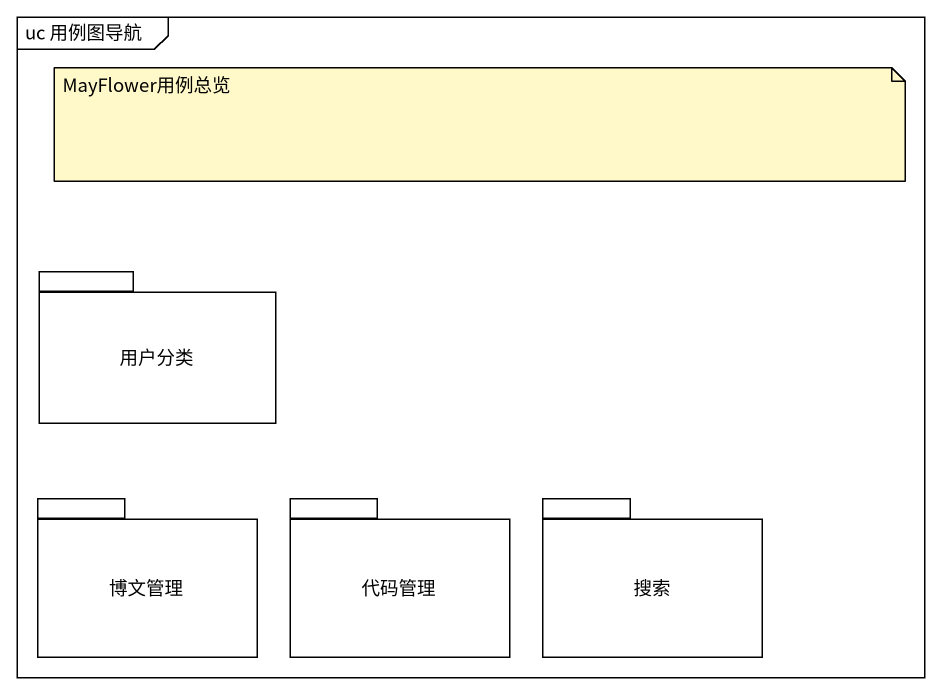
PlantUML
@startuml
mainframe uc 用例图导航
package 用户分类 {
}
package 博文管理 {
}
package 代码管理 {
}
package 搜索 {
}
note as N1
  MayFlower用例总览
end note
@enduml
